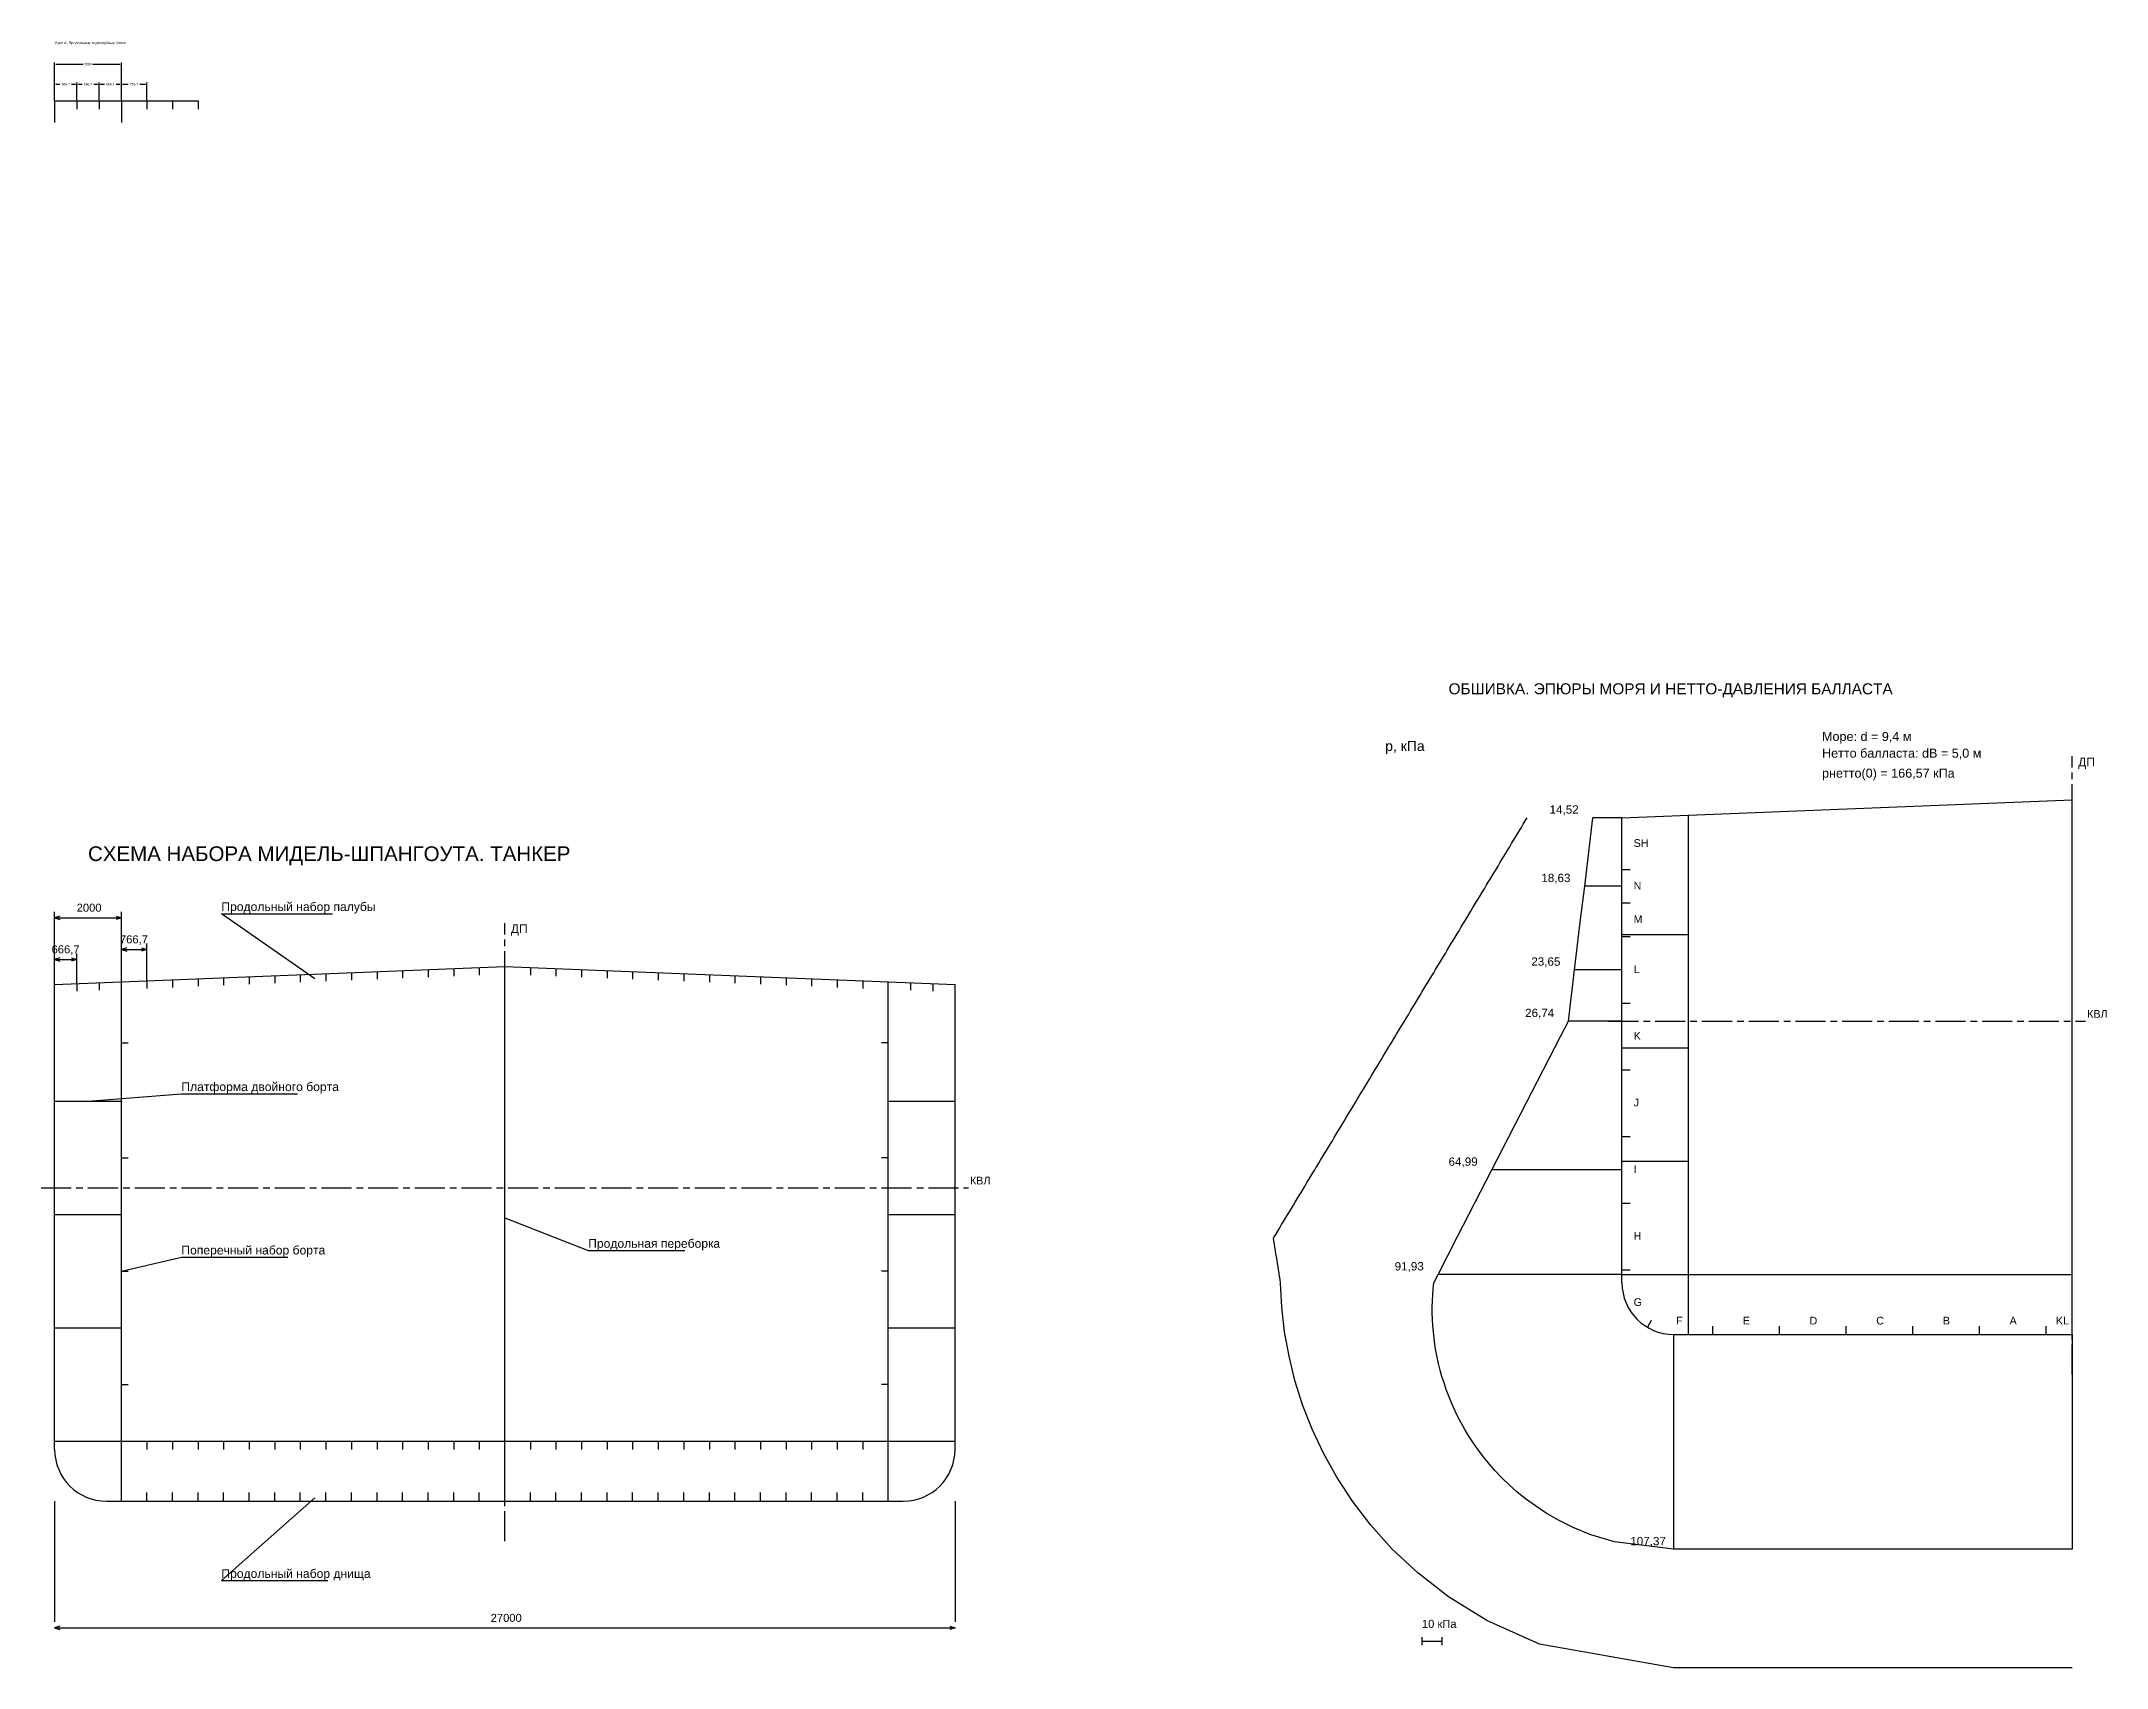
# Model space of a CAD drawing. Header units: millimetres. Extents: x -5500 to 159150, y -17410 to 188095.
# Drawn here: x -400 to 61536, y 25006 to 73785 of the extents above; entities that cross this region are included whole.
import ezdxf
from ezdxf.enums import TextEntityAlignment as Align

# ---------------------------------------------------------------- set-up
doc = ezdxf.new("R2010")
doc.units = ezdxf.units.MM
doc.linetypes.add('AXIS22', pattern=[1400, 900, -150, 200, -150])
for name, color, linetype in [('01_CENTER', 30, 'AXIS22'), ('01_DIM', 2, 'Continuous'), ('01_HULL', 4, 'Continuous'), ('01_MEMBER', 7, 'Continuous'), ('01_SEAM', 7, 'Continuous'), ('01_TEXT', 7, 'Continuous'), ('02_CENTER', 30, 'AXIS22'), ('02_HULL', 4, 'Continuous'), ('02_PRESSURE', 3, 'Continuous'), ('02_SEAM', 7, 'Continuous'), ('02_TEXT', 7, 'Continuous'), ('24_NET', 6, 'Continuous'), ('ARR_0', 7, 'Continuous'), ('ARR_BOUNDARY', 1, 'Continuous'), ('ARR_Defpoints', 7, 'Continuous'), ('ARR_HULL', 7, 'Continuous'), ('ARR_NOTE', 7, 'Continuous'), ('ARR_SECONDARY', 4, 'Continuous')]:
    doc.layers.add(name, color=color, linetype=linetype)
doc.styles.add('RU', font='arial.ttf')
doc.styles.add('unicode', font='arial.ttf')

# ---------------------------------------------------------------- blocks, each defined once
blk = doc.blocks.new('_CLOSEDFILLED0')
at = {"layer": 'ARR_0', "color": 0, "linetype": 'ByBlock'}
blk.add_solid([(-1, 0.2), (0, 0), (-1, -0.2)], dxfattribs=at)

msp = doc.modelspace()

# ---------------------------------------------------------------- linework, layer by layer
at = {"layer": '01_CENTER'}
for p, q in [((13500, 28800), (13500, 47340)), ((-400, 39400), (27400, 39400))]:
    msp.add_line(p, q, dxfattribs=at)
at = {"layer": '01_DIM'}
for p, q in [((0, 45500), (0, 47680)), ((0, 47500), (2000, 47500)), ((2000, 45580), (2000, 47680)), ((2000, 45580), (2000, 46730)), ((2000, 46550), (2767, 46550)), ((2767, 45611), (2767, 46730)), ((0, 45500), (0, 46430)), ((0, 46250), (667, 46250)), ((667, 45527), (667, 46430)), ((0, 30000), (0, 26380)), ((27000, 30000), (27000, 26380)), ((0, 26200), (27000, 26200))]:
    msp.add_line(p, q, dxfattribs=at)
for points in [[(160, 47550), (0, 47500), (160, 47450)], [(1840, 47550), (2000, 47500), (1840, 47450)], [(2160, 46600), (2000, 46550), (2160, 46500)], [(2607, 46600), (2767, 46550), (2607, 46500)], [(160, 46300), (0, 46250), (160, 46200)], [(507, 46300), (667, 46250), (507, 46200)], [(160, 26250), (0, 26200), (160, 26150)], [(26840, 26250), (27000, 26200), (26840, 26150)]]:
    msp.add_lwpolyline(points, dxfattribs=at)
at = {"layer": '01_HULL'}
for p, q in [((13500, 30000), (13500, 46040)), ((0, 31550), (0, 45500)), ((2000, 30000), (2000, 45580)), ((25000, 30000), (25000, 45580)), ((27000, 31550), (27000, 45500)), ((0, 42000), (2000, 42000)), ((25000, 42000), (27000, 42000)), ((0, 38600), (2000, 38600)), ((25000, 38600), (27000, 38600)), ((0, 35200), (2000, 35200)), ((25000, 35200), (27000, 35200)), ((0, 31800), (27000, 31800)), ((1550, 30000), (25450, 30000))]:
    msp.add_line(p, q, dxfattribs=at)
msp.add_lwpolyline([(0, 45500), (13500, 46040), (27000, 45500)], dxfattribs=at)
for centre, start, end in [((1550, 31550), 180, 270), ((25450, 31550), 270, 360)]:
    msp.add_arc(centre, 1550, start, end, dxfattribs=at)
at = {"layer": '01_MEMBER'}
for p, q in [((8900, 45856), (8900, 45626)), ((9667, 45887), (9667, 45657)), ((10433, 45917), (10433, 45687)), ((11200, 45948), (11200, 45718)), ((11967, 45979), (11967, 45749)), ((12733, 46009), (12733, 45779)), ((14267, 46009), (14267, 45779)), ((15033, 45979), (15033, 45749)), ((15800, 45948), (15800, 45718)), ((16567, 45917), (16567, 45687)), ((17333, 45887), (17333, 45657)), ((18100, 45856), (18100, 45626)), ((667, 45527), (667, 45297)), ((1333, 45553), (1333, 45323)), ((2767, 45611), (2767, 45381)), ((3533, 45641), (3533, 45411)), ((4300, 45672), (4300, 45442)), ((5067, 45703), (5067, 45473)), ((5833, 45733), (5833, 45503)), ((6600, 45764), (6600, 45534)), ((7367, 45795), (7367, 45565)), ((8133, 45825), (8133, 45595)), ((18867, 45825), (18867, 45595)), ((19633, 45795), (19633, 45565)), ((20400, 45764), (20400, 45534)), ((21167, 45733), (21167, 45503)), ((21933, 45703), (21933, 45473)), ((22700, 45672), (22700, 45442)), ((23467, 45641), (23467, 45411)), ((24233, 45611), (24233, 45381)), ((25667, 45553), (25667, 45323)), ((26333, 45527), (26333, 45297)), ((2000, 43300), (2000, 44200)), ((25000, 43300), (25000, 44200)), ((2000, 43750), (2200, 43750)), ((25000, 43750), (24800, 43750)), ((2000, 39850), (2000, 40750)), ((2000, 40300), (2200, 40300)), ((25000, 40300), (24800, 40300)), ((25000, 39850), (25000, 40750)), ((2000, 36450), (2000, 37350)), ((25000, 36450), (25000, 37350)), ((2000, 36900), (2200, 36900)), ((25000, 36900), (24800, 36900)), ((2000, 33050), (2000, 33950)), ((2000, 33500), (2200, 33500)), ((25000, 33500), (24800, 33500)), ((25000, 33050), (25000, 33950)), ((2767, 31800), (2767, 31550)), ((3533, 31800), (3533, 31550)), ((4300, 31800), (4300, 31550)), ((5067, 31800), (5067, 31550)), ((5833, 31800), (5833, 31550)), ((6600, 31800), (6600, 31550)), ((7367, 31800), (7367, 31550)), ((8133, 31800), (8133, 31550)), ((8900, 31800), (8900, 31550)), ((9667, 31800), (9667, 31550)), ((10433, 31800), (10433, 31550)), ((11200, 31800), (11200, 31550)), ((11967, 31800), (11967, 31550)), ((12733, 31800), (12733, 31550)), ((14267, 31800), (14267, 31550)), ((15033, 31800), (15033, 31550)), ((15800, 31800), (15800, 31550)), ((16567, 31800), (16567, 31550)), ((17333, 31800), (17333, 31550)), ((18100, 31800), (18100, 31550)), ((18867, 31800), (18867, 31550)), ((19633, 31800), (19633, 31550)), ((20400, 31800), (20400, 31550)), ((21167, 31800), (21167, 31550)), ((21933, 31800), (21933, 31550)), ((22700, 31800), (22700, 31550)), ((23467, 31800), (23467, 31550)), ((24233, 31800), (24233, 31550)), ((2767, 30000), (2767, 30260)), ((3533, 30000), (3533, 30260)), ((4300, 30000), (4300, 30260)), ((5067, 30000), (5067, 30260)), ((5833, 30000), (5833, 30260)), ((6600, 30000), (6600, 30260)), ((7367, 30000), (7367, 30260)), ((8133, 30000), (8133, 30260)), ((8900, 30000), (8900, 30260)), ((9667, 30000), (9667, 30260)), ((10433, 30000), (10433, 30260)), ((11200, 30000), (11200, 30260)), ((11967, 30000), (11967, 30260)), ((12733, 30000), (12733, 30260)), ((14267, 30000), (14267, 30260)), ((15033, 30000), (15033, 30260)), ((15800, 30000), (15800, 30260)), ((16567, 30000), (16567, 30260)), ((17333, 30000), (17333, 30260)), ((18100, 30000), (18100, 30260)), ((18867, 30000), (18867, 30260)), ((19633, 30000), (19633, 30260)), ((20400, 30000), (20400, 30260)), ((21167, 30000), (21167, 30260)), ((21933, 30000), (21933, 30260)), ((22700, 30000), (22700, 30260)), ((23467, 30000), (23467, 30260)), ((24233, 30000), (24233, 30260))]:
    msp.add_line(p, q, dxfattribs=at)
at = {"layer": '01_SEAM'}
for points in [[(7800, 45662), (5000, 47620), (8335, 47620)], [(1000, 42000), (3800, 42220), (7280, 42220)], [(13500, 38500), (16000, 37520), (18900, 37520)], [(2000, 36900), (3800, 37320), (6990, 37320)], [(7800, 30100), (5000, 27620), (8190, 27620)]]:
    msp.add_lwpolyline(points, dxfattribs=at)
at = {"layer": '02_CENTER'}
for p, q in [((60500, 33800), (60500, 52340)), ((46600, 44400), (60900, 44400))]:
    msp.add_line(p, q, dxfattribs=at)
at = {"layer": '02_HULL'}
for p, q in [((60500, 35000), (60500, 51040)), ((47000, 36550), (47000, 50500)), ((49000, 35000), (49000, 50580)), ((47000, 47000), (49000, 47000)), ((47000, 43600), (49000, 43600)), ((47000, 40200), (49000, 40200)), ((47000, 36800), (60500, 36800)), ((48550, 35000), (60500, 35000))]:
    msp.add_line(p, q, dxfattribs=at)
msp.add_lwpolyline([(47000, 50500), (60500, 51040)], dxfattribs=at)
msp.add_arc((48550, 36550), 1550, 180, 270, dxfattribs=at)
at = {"layer": '02_PRESSURE'}
for p, q in [((47000, 50500), (46129, 50500)), ((47000, 48448), (45882, 48448)), ((47000, 45940), (45581, 45940)), ((47000, 44400), (45396, 44400)), ((47000, 39940), (43100, 39940)), ((47000, 36800), (41484, 36800)), ((48550, 35000), (48550, 28558)), ((60500, 35000), (60500, 28558)), ((41000, 25920), (41000, 25680)), ((41000, 25800), (41600, 25800)), ((41600, 25920), (41600, 25680))]:
    msp.add_line(p, q, dxfattribs=at)
msp.add_lwpolyline([(60500, 28558), (48550, 28558), (46779, 28777), (46067, 28995), (45536, 29213), (45101, 29429), (44729, 29644), (44403, 29858), (44112, 30072), (43850, 30284), (43613, 30495), (43396, 30705), (43197, 30915), (43013, 31123), (42845, 31330), (42689, 31537), (42545, 31742), (42412, 31946), (42289, 32149), (42175, 32352), (42070, 32553), (41974, 32753), (41886, 32953), (41805, 33151), (41731, 33348), (41664, 33545), (41603, 33740), (41549, 33934), (41501, 34128), (41459, 34320), (41422, 34511), (41391, 34702), (41365, 34891), (41345, 35079), (41329, 35267), (41319, 35453), (41313, 35638), (41312, 35823), (41316, 36006), (41325, 36188), (41338, 36370), (41356, 36550), (41484, 36800), (42071, 37940), (43100, 39940), (44130, 41940), (45159, 43940), (45396, 44400), (45581, 45940), (45761, 47443), (45882, 48448), (46035, 49725), (46129, 50500)], dxfattribs=at)
at = {"layer": '02_SEAM'}
for p, q in [((47000, 48950), (47250, 48950)), ((47000, 47945), (47250, 47945)), ((47000, 46940), (47250, 46940)), ((47000, 44940), (47250, 44940)), ((47000, 42940), (47250, 42940)), ((47000, 40940), (47250, 40940)), ((47000, 38940), (47250, 38940)), ((47000, 36940), (47250, 36940)), ((47763, 35214), (47890, 35430)), ((49725, 35000), (49725, 35250)), ((51725, 35000), (51725, 35250)), ((53725, 35000), (53725, 35250)), ((55725, 35000), (55725, 35250)), ((57725, 35000), (57725, 35250)), ((59725, 35000), (59725, 35250))]:
    msp.add_line(p, q, dxfattribs=at)
at = {"layer": '24_NET'}
msp.add_lwpolyline([(60500, 25006), (48550, 25006), (44527, 25713), (42946, 26422), (41794, 27133), (40874, 27846), (40111, 28561), (39467, 29278), (38917, 29996), (38447, 30717), (38046, 31439), (37707, 32164), (37425, 32890), (37195, 33618), (37016, 34348), (36885, 35080), (36800, 35814), (36762, 36550), (36747, 36647), (36732, 36744), (36723, 36800), (36717, 36841), (36701, 36938), (36686, 37034), (36671, 37131), (36656, 37228), (36640, 37325), (36625, 37422), (36610, 37519), (36595, 37616), (36580, 37712), (36564, 37809), (36552, 37890), (36561, 37906), (36620, 38003), (36678, 38100), (36737, 38197), (36795, 38294), (36853, 38391), (36912, 38488), (36970, 38584), (37029, 38681), (37087, 38778), (37146, 38875), (37204, 38972), (37263, 39069), (37321, 39166), (37379, 39262), (37438, 39359), (37496, 39456), (37555, 39553), (37613, 39650), (37672, 39747), (37730, 39844), (37789, 39941), (37824, 40000), (37847, 40038), (37906, 40134), (37964, 40231), (38022, 40328), (38081, 40425), (38139, 40522), (38198, 40619), (38256, 40716), (38315, 40812), (38373, 40909), (38432, 41006), (38490, 41103), (38548, 41200), (38607, 41297), (38665, 41394), (38724, 41491), (38782, 41588), (38841, 41684), (38899, 41781), (38958, 41878), (39016, 41975), (39074, 42072), (39133, 42169), (39191, 42266), (39250, 42362), (39308, 42459), (39367, 42556), (39425, 42653), (39484, 42750), (39542, 42847), (39600, 42944), (39659, 43041), (39717, 43138), (39776, 43234), (39834, 43331), (39893, 43428), (39951, 43525), (40010, 43622), (40068, 43719), (40126, 43816), (40185, 43912), (40243, 44009), (40302, 44106), (40360, 44203), (40419, 44300), (40477, 44397), (40536, 44494), (40594, 44591), (40652, 44688), (40711, 44784), (40769, 44881), (40828, 44978), (40886, 45075), (40945, 45172), (41003, 45269), (41062, 45366), (41120, 45462), (41178, 45559), (41237, 45656), (41295, 45753), (41354, 45850), (41412, 45947), (41471, 46044), (41529, 46141), (41588, 46238), (41646, 46334), (41705, 46431), (41763, 46528), (41821, 46625), (41880, 46722), (41938, 46819), (41997, 46916), (42055, 47012), (42114, 47109), (42172, 47206), (42231, 47303), (42289, 47400), (42347, 47497), (42406, 47594), (42464, 47691), (42523, 47788), (42581, 47884), (42640, 47981), (42698, 48078), (42757, 48175), (42815, 48272), (42873, 48369), (42932, 48466), (42990, 48562), (43049, 48659), (43107, 48756), (43166, 48853), (43224, 48950), (43283, 49047), (43341, 49144), (43399, 49241), (43458, 49337), (43516, 49434), (43575, 49531), (43633, 49628), (43692, 49725), (43750, 49822), (43809, 49919), (43867, 50016), (43925, 50112), (43984, 50209), (44042, 50306), (44101, 50403), (44159, 50500)], dxfattribs=at)
at = {"layer": 'ARR_0', "color": 2}
for p, q in [((0, 72030), (0, 73145)), ((45, 73100), (860, 73100)), ((1140, 73100), (1955, 73100)), ((2000, 72030), (2000, 73145)), ((0, 72030), (0, 72545)), ((45, 72500), (158, 72500)), ((508, 72500), (622, 72500)), ((667, 72030), (667, 72545)), ((667, 72030), (667, 72545)), ((712, 72500), (825, 72500)), ((1175, 72500), (1288, 72500)), ((1333, 72030), (1333, 72545)), ((1333, 72030), (1333, 72545)), ((1378, 72500), (1492, 72500)), ((1842, 72500), (1955, 72500)), ((2000, 72030), (2000, 72545)), ((2000, 72030), (2000, 72545)), ((2045, 72500), (2208, 72500)), ((2558, 72500), (2722, 72500)), ((2767, 72030), (2767, 72545))]:
    msp.add_line(p, q, dxfattribs=at)
at = {"layer": 'ARR_BOUNDARY'}
msp.add_line((2000, 72000), (2000, 71350), dxfattribs=at)
at = {"layer": 'ARR_Defpoints'}
for p in [(0, 73100), (0, 72500), (667, 72500), (1333, 72500), (2000, 72500), (0, 72000), (0, 72000), (667, 72000), (667, 72000), (1333, 72000), (1333, 72000), (2000, 72000), (2000, 72000), (2000, 72000), (2767, 72000)]:
    msp.add_point(p, dxfattribs=at)
at = {"layer": 'ARR_HULL'}
for q in [(4300, 72000), (0, 71350)]:
    msp.add_line((0, 72000), q, dxfattribs=at)
at = {"layer": 'ARR_SECONDARY'}
for p, q in [((667, 72000), (667, 71750)), ((1333, 72000), (1333, 71750)), ((2767, 72000), (2767, 71750)), ((3533, 72000), (3533, 71750)), ((4300, 72000), (4300, 71750))]:
    msp.add_line(p, q, dxfattribs=at)

# ---------------------------------------------------------------- block references
at = {"layer": 'ARR_0', "color": 2, "xscale": 45, "yscale": 45, "rotation": 180}
for p in [(0, 73100), (0, 72500), (667, 72500), (1333, 72500), (2000, 72500)]:
    msp.add_blockref('_CLOSEDFILLED0', p, dxfattribs=at)
at = {"layer": 'ARR_0', "color": 2, "xscale": 45, "yscale": 45}
for p in [(2000, 73100), (667, 72500), (1333, 72500), (2000, 72500), (2767, 72500)]:
    msp.add_blockref('_CLOSEDFILLED0', p, dxfattribs=at)

# ---------------------------------------------------------------- texts
at = {"layer": '01_DIM', "style": 'RU'}
for s, p in [('2000', (660, 47680)), ('666,7', (-92, 46430)), ('766,7', (1958, 46730)), ('27000', (13075, 26380))]:
    msp.add_text(s, height=240, dxfattribs=at).set_placement(p)
at = {"layer": '01_TEXT', "style": 'RU'}
for s, height, p in [('СХЕМА НАБОРА МИДЕЛЬ-ШПАНГОУТА. ТАНКЕР', 440, (1000, 49200)), ('Продольный набор палубы', 260, (5000, 47700)), ('ДП', 260, (13680, 47040)), ('Платформа двойного борта', 260, (3800, 42300)), ('КВЛ', 230, (27450, 39500)), ('Продольная переборка', 260, (16000, 37600)), ('Поперечный набор борта', 260, (3800, 37400)), ('Продольный набор днища', 260, (5000, 27700))]:
    msp.add_text(s, height=height, dxfattribs=at).set_placement(p)
at = {"layer": '02_PRESSURE', "style": 'RU'}
for s, height, p in [('p, кПа', 300, (39900, 52500)), ('Море: d = 9,4 м', 270, (53000, 52800)), ('14,52', 250, (44829, 50620)), ('18,63', 250, (44582, 48568)), ('23,65', 250, (44281, 46060)), ('26,74', 250, (44096, 44520)), ('64,99', 250, (41800, 40060)), ('91,93', 250, (40184, 36920)), ('107,37', 250, (47250, 28678)), ('10 кПа', 240, (41000, 26200))]:
    msp.add_text(s, height=height, dxfattribs=at).set_placement(p)
at = {"layer": '02_TEXT', "style": 'RU'}
for s, height, p in [('ОБШИВКА. ЭПЮРЫ МОРЯ И НЕТТО-ДАВЛЕНИЯ БАЛЛАСТА', 330, (41800, 54200)), ('ДП', 260, (60680, 52040)), ('SH', 230, (47350, 49625)), ('N', 230, (47350, 48348)), ('M', 230, (47350, 47343)), ('L', 230, (47350, 45840)), ('КВЛ', 230, (60950, 44500)), ('K', 230, (47350, 43840)), ('J', 230, (47350, 41840)), ('I', 230, (47350, 39840)), ('H', 230, (47350, 37840)), ('G', 230, (47350, 35856)), ('F', 230, (48625, 35300)), ('E', 230, (50625, 35300)), ('D', 230, (52625, 35300)), ('C', 230, (54625, 35300)), ('B', 230, (56625, 35300)), ('A', 230, (58625, 35300)), ('KL', 230, (60012, 35300))]:
    msp.add_text(s, height=height, dxfattribs=at).set_placement(p)
at = {"layer": '24_NET', "style": 'RU'}
for s, p in [('Нетто балласта: dB = 5,0 м', (53000, 52300)), ('pнетто(0) = 166,57 кПа', (53000, 51700))]:
    msp.add_text(s, height=270, dxfattribs=at).set_placement(p)
at = {"layer": 'ARR_0', "color": 7, "style": 'unicode'}
for s, p in [('2000', (1000, 73100)), ('666,7', (333, 72500)), ('666,7', (1000, 72500)), ('666,7', (1667, 72500)), ('766,7', (2383, 72500))]:
    msp.add_text(s, height=70, dxfattribs=at).set_placement(p, align=Align.MIDDLE_CENTER)
at = {"layer": 'ARR_NOTE', "style": 'unicode'}
msp.add_text('Узел А. Продольные подпалубные балки', height=80, dxfattribs=at).set_placement((0, 73700))

doc.saveas('drawing.dxf')
